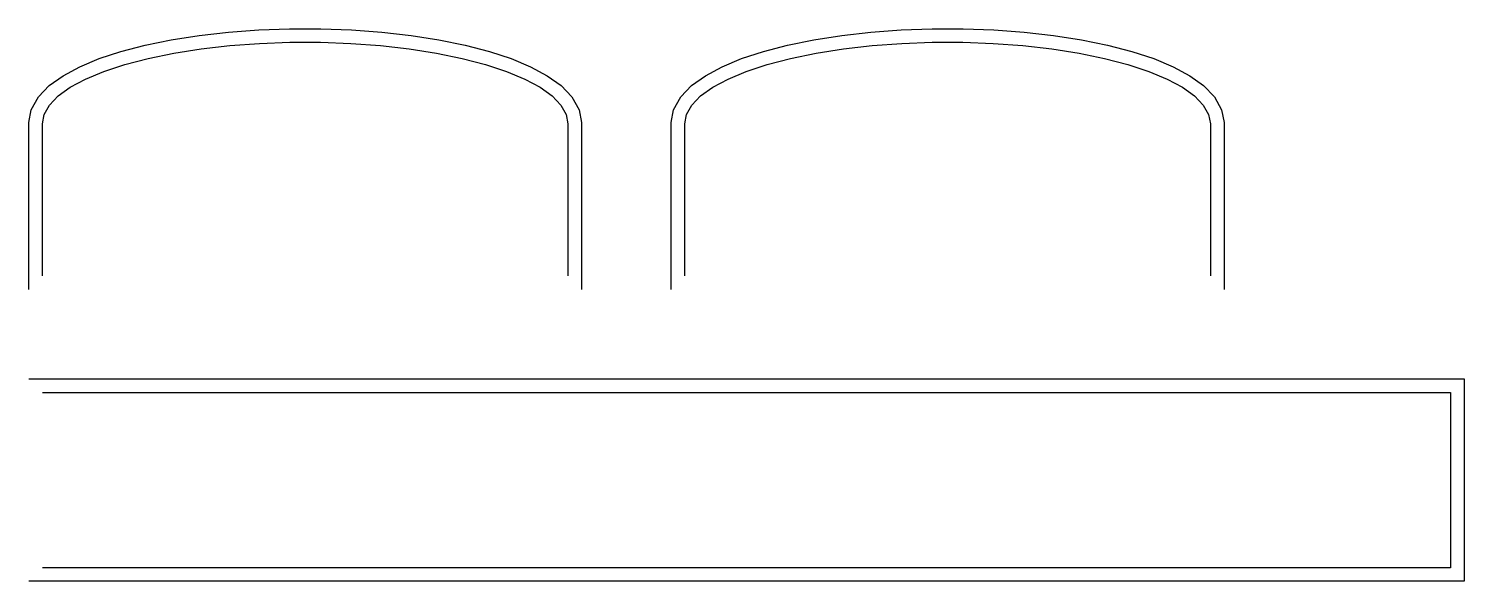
# Model space of a CAD drawing. Header units: millimetres. Extents: x -7 to 730, y -277 to 7.
import ezdxf

# ---------------------------------------------------------------- set-up
doc = ezdxf.new("R2010")
doc.units = ezdxf.units.MM

msp = doc.modelspace()

# ---------------------------------------------------------------- linework, layer by layer
for points in [[(-7, -127), (-7, -41.3504), (-5.7528, -34.6883), (-2.0163, -28.0956), (3.535, -22.3268), (10.6361, -17.2053), (19.192, -12.5948), (29.1347, -8.4398), (40.3752, -4.7332), (52.7968, -1.4905), (66.2574, 1.2638), (80.5947, 3.504), (95.6301, 5.2065), (111.1728, 6.3526), (127.0232, 6.9289), (142.9768, 6.9289), (158.8272, 6.3526), (174.3699, 5.2065), (189.4053, 3.504), (203.7426, 1.2638), (217.2032, -1.4905), (229.6248, -4.7332), (240.8653, -8.4398), (250.808, -12.5948), (259.3639, -17.2053), (266.465, -22.3268), (272.0163, -28.0956), (275.7528, -34.6883), (277, -41.3504), (277, -127)], [(323, -127), (323, -41.3504), (324.2472, -34.6883), (327.9837, -28.0956), (333.535, -22.3268), (340.6361, -17.2053), (349.192, -12.5948), (359.1347, -8.4398), (370.3752, -4.7332), (382.7968, -1.4905), (396.2574, 1.2638), (410.5947, 3.504), (425.6301, 5.2065), (441.1728, 6.3526), (457.0232, 6.9289), (472.9768, 6.9289), (488.8272, 6.3526), (504.3699, 5.2065), (519.4053, 3.504), (533.7426, 1.2638), (547.2032, -1.4905), (559.6248, -4.7332), (570.8653, -8.4398), (580.808, -12.5948), (589.3639, -17.2053), (596.465, -22.3268), (602.0163, -28.0956), (605.7528, -34.6883), (607, -41.3504), (607, -127)], [(0, -120), (0, -42), (0.9128, -37.1241), (3.6389, -32.3141), (8.1415, -27.6352), (14.3596, -23.1504), (22.2091, -18.9206), (31.584, -15.0029), (42.3574, -11.4503), (54.3836, -8.3108), (67.5, -5.6269), (81.5292, -3.4349), (96.2816, -1.7644), (111.5575, -0.6381), (127.1504, -0.0711), (142.8496, -0.0711), (158.4425, -0.6381), (173.7184, -1.7644), (188.4708, -3.4349), (202.5, -5.6269), (215.6164, -8.3108), (227.6426, -11.4503), (238.416, -15.0029), (247.7909, -18.9206), (255.6404, -23.1504), (261.8585, -27.6352), (266.3611, -32.3141), (269.0872, -37.1241), (270, -42), (270, -120)], [(330, -120), (330, -42), (330.9128, -37.1241), (333.6389, -32.3141), (338.1415, -27.6352), (344.3596, -23.1504), (352.2091, -18.9206), (361.584, -15.0029), (372.3574, -11.4503), (384.3836, -8.3108), (397.5, -5.6269), (411.5292, -3.4349), (426.2816, -1.7644), (441.5575, -0.6381), (457.1504, -0.0711), (472.8496, -0.0711), (488.4425, -0.6381), (503.7184, -1.7644), (518.4708, -3.4349), (532.5, -5.6269), (545.6164, -8.3108), (557.6426, -11.4503), (568.416, -15.0029), (577.7909, -18.9206), (585.6404, -23.1504), (591.8585, -27.6352), (596.3611, -32.3141), (599.0872, -37.1241), (600, -42), (600, -120)], [(-7, -173), (730.4089, -173), (730.4089, -277), (-7, -277)], [(0, -180), (723.4089, -180), (723.4089, -270), (0, -270)]]:
    msp.add_lwpolyline(points)

doc.saveas('drawing.dxf')
